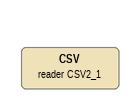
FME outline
CSV (reader CSV2_1)
